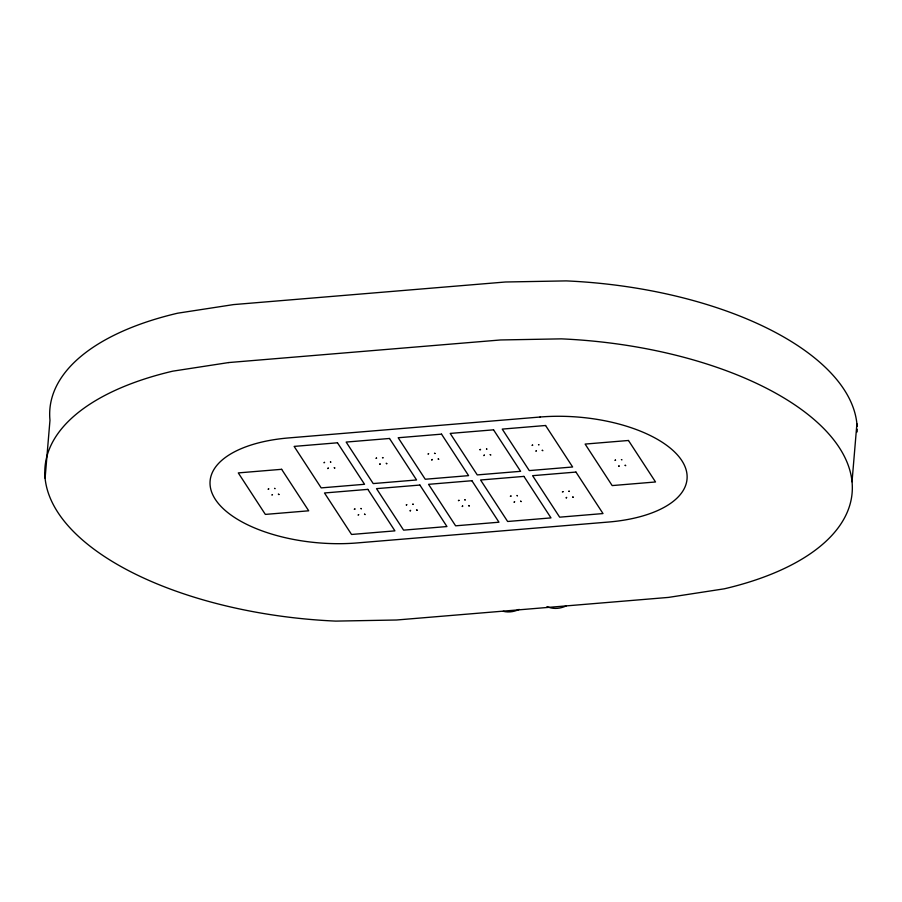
<?xml version="1.0" encoding="UTF-8"?>
<svg xmlns="http://www.w3.org/2000/svg" width="902" height="902" viewBox="0 0 902 902"><rect width="100%" height="100%" fill="white"/><g stroke="black" fill="none" stroke-linecap="round" stroke-linejoin="round"><path stroke-width="1.35" d="M45.1 478.218L49.971 420.253A278.808 129.606 4.8 0 1 177.649 313.197L233.539 304.594L505.447 281.999L566.231 280.894A278.808 129.606 4.8 0 1 857.103 426.488M852.029 481.747L856.9 423.782M857.193 429.205A278.808 129.606 4.8 0 1 857.159 431.923M520.601 501.208A5.716 5.435 -80.7 0 1 521.13 501.546L521.176 501.625A5.48 5.209 -80.7 0 0 520.657 501.253M511.006 496.066A5.716 3.202 -17.1 0 0 510.419 496.337L510.374 496.269A5.48 3.067 -17.1 0 1 510.949 495.976M462.658 506.022A5.716 5.435 -80.7 0 0 462.174 506.45L462.219 506.518A5.48 5.209 -80.7 0 1 462.692 506.067M458.983 500.385A5.716 3.202 -17.1 0 0 458.396 500.666L458.396 500.666A5.48 3.067 -17.1 0 1 458.926 500.306M464.902 499.9A5.716 3.202 -17.1 0 1 465.331 500.091L465.285 500.024A5.48 3.067 -17.1 0 0 464.868 499.809M563.028 491.737A5.716 3.202 -17.1 0 0 562.442 492.018L562.397 491.951A5.48 3.067 -17.1 0 1 562.972 491.658M568.948 491.24A5.716 3.202 -17.1 0 1 569.376 491.443L569.331 491.364A5.48 3.067 -17.1 0 0 568.925 491.162M412.879 504.218A5.716 3.202 -17.1 0 1 413.308 504.41L413.263 504.342A5.48 3.067 -17.1 0 0 412.845 504.139M364.532 514.174A5.716 5.435 -80.7 0 1 365.062 514.523L365.107 514.591A5.48 5.209 -80.7 0 0 364.588 514.23M358.601 514.67A5.716 5.435 -80.7 0 0 358.128 515.098L358.173 515.166A5.48 5.209 -80.7 0 1 358.646 514.715M354.937 509.032A5.716 3.202 -17.1 0 0 354.351 509.314L354.306 509.247A5.48 3.067 -17.1 0 1 354.881 508.953M328.227 468.093A5.716 5.435 -80.7 0 0 327.753 468.521L327.798 468.6A5.48 5.209 -80.7 0 1 328.272 468.138M324.562 462.455A5.716 3.202 -17.1 0 0 323.976 462.737L323.931 462.67A5.48 3.067 -17.1 0 1 324.506 462.376M330.482 461.971A5.716 3.202 -17.1 0 1 330.91 462.162L330.91 462.162A5.48 3.067 -17.1 0 0 330.448 461.88M490.226 454.631A5.716 5.435 -80.7 0 1 490.756 454.98L490.801 455.048A5.48 5.209 -80.7 0 0 490.282 454.676M484.306 455.115A5.716 5.435 -80.7 0 0 483.822 455.555L483.867 455.623A5.48 5.209 -80.7 0 1 484.34 455.172M486.55 448.993A5.716 3.202 -17.1 0 1 486.99 449.185L486.99 449.185A5.48 3.067 -17.1 0 0 486.528 448.914M542.249 450.301A5.716 5.435 -80.7 0 1 542.778 450.65L542.824 450.718A5.48 5.209 -80.7 0 0 542.305 450.346M536.329 450.797A5.716 5.435 -80.7 0 0 535.844 451.225L535.889 451.293A5.48 5.209 -80.7 0 1 536.363 450.842M532.654 445.16A5.716 3.202 -17.1 0 0 532.067 445.441L532.022 445.374A5.48 3.067 -17.1 0 1 532.597 445.081M538.584 444.675A5.716 3.202 -17.1 0 1 539.013 444.866L539.013 444.866A5.48 3.067 -17.1 0 0 538.55 444.585M438.203 458.949A5.716 5.435 -80.7 0 1 438.733 459.298L438.778 459.366A5.48 5.209 -80.7 0 0 438.259 459.005M428.608 453.807A5.716 3.202 -17.1 0 0 428.022 454.089L427.976 454.022A5.48 3.067 -17.1 0 1 428.551 453.729M376.585 458.137A5.716 3.202 -17.1 0 0 375.999 458.419L375.954 458.34A5.48 3.067 -17.1 0 1 376.529 458.047M272.393 494.612A5.716 5.435 -80.7 0 0 271.919 495.04L271.964 495.108A5.48 5.209 -80.7 0 1 272.438 494.657M268.728 488.974A5.716 3.202 -17.1 0 0 268.142 489.256L268.097 489.177A5.48 3.067 -17.1 0 1 268.672 488.895M274.648 488.478A5.716 3.202 -17.1 0 1 275.076 488.67L275.031 488.602A5.48 3.067 -17.1 0 0 274.614 488.399M625.154 465.285A5.716 5.435 -80.7 0 1 625.672 465.635L625.717 465.703A5.48 5.209 -80.7 0 0 625.199 465.331M615.547 460.144A5.716 3.202 -17.1 0 0 614.961 460.426L614.916 460.347A5.48 3.067 -17.1 0 1 615.502 460.065M621.478 459.648A5.716 3.202 -17.1 0 1 621.906 459.851L621.861 459.772A5.48 3.067 -17.1 0 0 621.444 459.569M566.185 605.907A22.313 18.57 -33.1 0 1 547.04 606.572M519.18 609.391A22.246 18.525 -33.1 0 1 503.271 611.297M228.668 362.559L172.778 371.162A278.808 129.606 4.8 0 0 57.908 512.46A278.808 129.606 4.8 0 0 335.769 621.106L396.553 620.001L668.461 597.406L724.351 588.803A278.808 129.606 4.8 0 0 839.221 447.505A278.808 129.606 4.8 0 0 561.36 338.859L500.576 339.964L228.668 362.559M540.05 417.028L288.606 437.932A113.145 52.598 4.8 0 0 215.33 499.37A113.145 52.598 4.8 0 0 357.079 542.936L608.534 522.033A113.145 52.598 4.8 0 0 681.811 460.595A113.145 52.598 4.8 0 0 540.05 417.028M337.483 442.792L294.131 446.4L321.191 487.892L364.543 484.284L337.483 442.792M389.506 438.473L346.154 442.07L373.214 483.573L416.566 479.965L389.506 438.473M441.529 434.144L398.177 437.752L425.237 479.244L468.589 475.636L441.529 434.144M493.552 429.826L450.199 433.422L477.259 474.914L520.612 471.318L493.552 429.826M545.575 425.496L502.222 429.104L529.282 470.596L572.635 466.988L545.575 425.496M281.638 469.311L238.286 472.907L265.346 514.411L308.709 510.803L281.638 469.311M628.468 440.48L585.116 444.077L612.176 485.58L655.528 481.972L628.468 440.48M367.847 489.369L324.495 492.977L351.555 534.469L394.918 530.861L367.847 489.369M419.881 485.05L376.517 488.647L403.589 530.139L446.941 526.543L419.881 485.05M471.904 480.721L428.551 484.329L455.611 525.821L498.964 522.213L471.904 480.721M523.927 476.391L480.574 479.999L507.634 521.491L550.987 517.895L523.927 476.391M575.95 472.073L532.597 475.681L559.657 517.173L603.01 513.565L575.95 472.073M618.783 466.278L618.738 466.21A5.716 5.435 -80.7 0 1 619.223 465.782A5.48 5.209 -80.7 0 0 618.783 466.278M573.198 497.295L573.153 497.227A5.716 5.435 -80.7 0 0 572.623 496.878A5.48 5.209 -80.7 0 1 573.198 497.295M566.264 497.87L566.219 497.803A5.716 5.435 -80.7 0 1 566.704 497.374A5.48 5.209 -80.7 0 0 566.264 497.87M517.353 495.762L517.308 495.694A5.48 3.067 -17.1 0 0 516.891 495.48A5.716 3.202 -17.1 0 1 517.353 495.762M480.044 449.76L479.999 449.692A5.48 3.067 -17.1 0 1 480.574 449.399A5.716 3.202 -17.1 0 0 480.044 449.76M514.241 502.2L514.196 502.132A5.716 5.435 -80.7 0 1 514.681 501.692A5.48 5.209 -80.7 0 0 514.241 502.2M434.956 453.514L434.911 453.447A5.48 3.067 -17.1 0 0 434.493 453.232A5.716 3.202 -17.1 0 1 434.956 453.514M469.153 505.943L469.108 505.875A5.716 5.435 -80.7 0 0 468.578 505.526A5.48 5.209 -80.7 0 1 469.153 505.943M431.844 459.941L431.799 459.873A5.716 5.435 -80.7 0 1 432.283 459.445A5.48 5.209 -80.7 0 0 431.844 459.941M382.933 457.833L382.888 457.765A5.48 3.067 -17.1 0 0 382.471 457.562A5.716 3.202 -17.1 0 1 382.933 457.833M386.755 463.696L386.71 463.628A5.716 5.435 -80.7 0 0 386.18 463.278A5.48 5.209 -80.7 0 1 386.755 463.696M417.13 510.273L417.085 510.205A5.716 5.435 -80.7 0 0 416.555 509.855A5.48 5.209 -80.7 0 1 417.13 510.273M379.821 464.271L379.776 464.203A5.716 5.435 -80.7 0 1 380.261 463.775A5.48 5.209 -80.7 0 0 379.821 464.271M406.374 504.985L406.328 504.917A5.48 3.067 -17.1 0 1 406.903 504.624A5.716 3.202 -17.1 0 0 406.374 504.985M410.196 510.848L410.151 510.78A5.716 5.435 -80.7 0 1 410.624 510.34A5.48 5.209 -80.7 0 0 410.196 510.848M334.732 468.014L334.687 467.946A5.716 5.435 -80.7 0 0 334.157 467.597A5.48 5.209 -80.7 0 1 334.732 468.014M361.285 508.739L361.24 508.672A5.48 3.067 -17.1 0 0 360.823 508.457A5.716 3.202 -17.1 0 1 361.285 508.739M278.898 494.533L278.853 494.465A5.716 5.435 -80.7 0 0 278.323 494.116A5.48 5.209 -80.7 0 1 278.898 494.533"/></g></svg>
